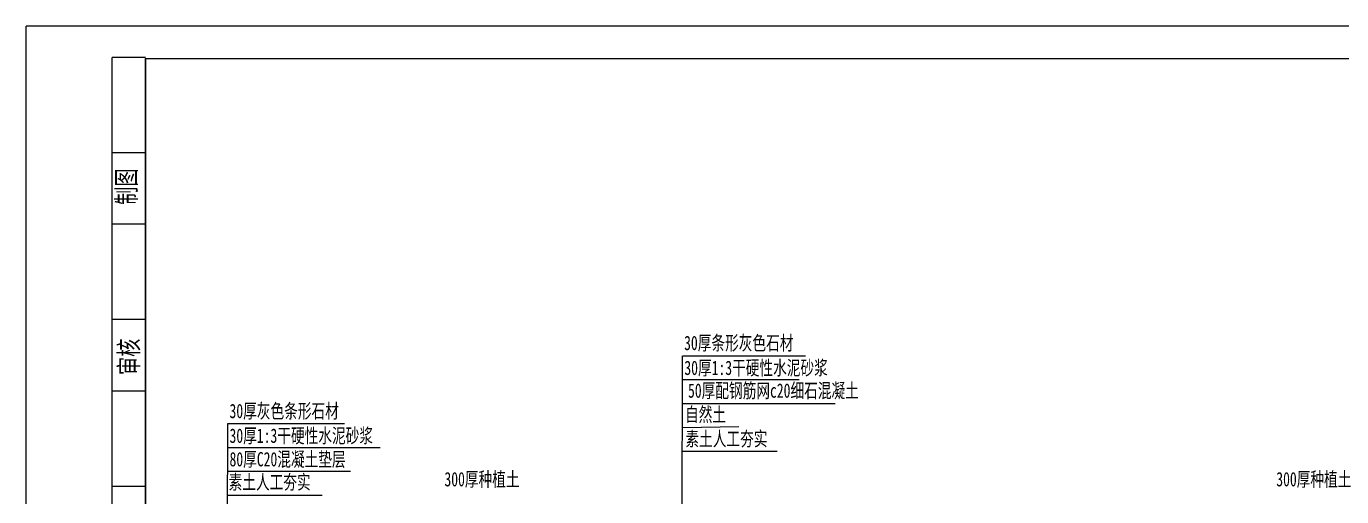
# Model space of a CAD drawing. Extents: x 109 to 4309, y -673 to 2245.
# Drawn here: x 109 to 2866, y 1259 to 2245 of the extents above; entities that cross this region are included whole.
import ezdxf

# ---------------------------------------------------------------- set-up
doc = ezdxf.new("R2010")
doc.units = 0
doc.header["$MEASUREMENT"] = 0
doc.layers.add('TEXT', color=41, linetype='CONTINUOUS')
doc.layers.add('TK', color=1, linetype='CONTINUOUS')
doc.styles.add('STYLE1', font='simsun.ttf', dxfattribs={"width": 0.7})

msp = doc.modelspace()

# ---------------------------------------------------------------- linework, layer by layer
at = {"layer": 'TEXT'}
msp.add_line((1483.6, 651.5), (1484.1, 1554.5), dxfattribs=at)
at = {"layer": 'TEXT', "linetype": 'CONTINUOUS'}
for p, q in [((1484.7, 1554.2), (1741.8, 1554.2)), ((1484.5, 1504.2), (1729.1, 1504.2)), ((1484.7, 1504.2), (1682.4, 1504.2)), ((1484.5, 1454.2), (1804, 1454.2)), ((530.4, 807.2), (531.6, 1412)), ((531.6, 1412), (776.1, 1412)), ((1484.7, 1404.2), (1602.2, 1406)), ((531.5, 1362), (851, 1362)), ((1484.7, 1354.2), (1682.4, 1354.2)), ((531.8, 1312), (788.9, 1312)), ((531.8, 1262), (729.5, 1262))]:
    msp.add_line(p, q, dxfattribs=at)
at = {"layer": 'TK', "linetype": 'CONTINUOUS'}
for p, q in [((109.4, -672.6), (109.4, 2245.2)), ((4309.4, 2245.2), (109.4, 2245.2)), ((289.4, 1130.1), (289.4, 2180.1)), ((359.3, 2180.1), (289.4, 2180.1)), ((359.4, -572.6), (359.4, 2177.4)), ((359.4, 2177.4), (4209.4, 2177.4)), ((359.3, 1980.1), (289.4, 1980.1)), ((359.3, 1830.1), (289.4, 1830.1)), ((359.3, 1630.1), (289.4, 1630.1)), ((359.3, 1480.1), (289.4, 1480.1)), ((359.3, 1280.1), (289.4, 1280.1))]:
    msp.add_line(p, q, dxfattribs=at)
at = {"layer": 'TK', "linetype": 'CONTINUOUS', "const_width": 2.5}
msp.add_lwpolyline([(359.4, 2177.4), (359.4, -572.6), (4209.4, -572.6), (4209.4, 2177.4), (359.4, 2177.4)], dxfattribs=at)

# ---------------------------------------------------------------- texts
at = {"layer": 'TEXT', "linetype": 'CONTINUOUS', "style": 'STYLE1', "width": 0.7}
for s, p in [('制图', (339, 1870.9)), ('审核', (344.2, 1513.9))]:
    msp.add_text(s, height=40, rotation=90, dxfattribs=at).set_placement(p)
for s, p in [('30厚条形灰色石材', (1487.7, 1566.2)), ('30厚1:3干硬性水泥砂浆', (1488.2, 1514)), ('50厚配钢筋网c20细石混凝土', (1495.9, 1466.3)), ('30厚灰色条形石材', (535.2, 1423.5)), ('自然土', (1489.6, 1416.3)), ('30厚1:3干硬性水泥砂浆', (535.2, 1371.7)), ('素土人工夯实', (1490.5, 1365.2)), ('80厚C20混凝土垫层', (535.2, 1322.4)), ('素土人工夯实', (533.4, 1274.5)), ('300厚种植土', (985.5, 1280.5)), ('300厚种植土', (2728.5, 1280.5))]:
    msp.add_text(s, height=30, dxfattribs=at).set_placement(p)

doc.saveas('drawing.dxf')
